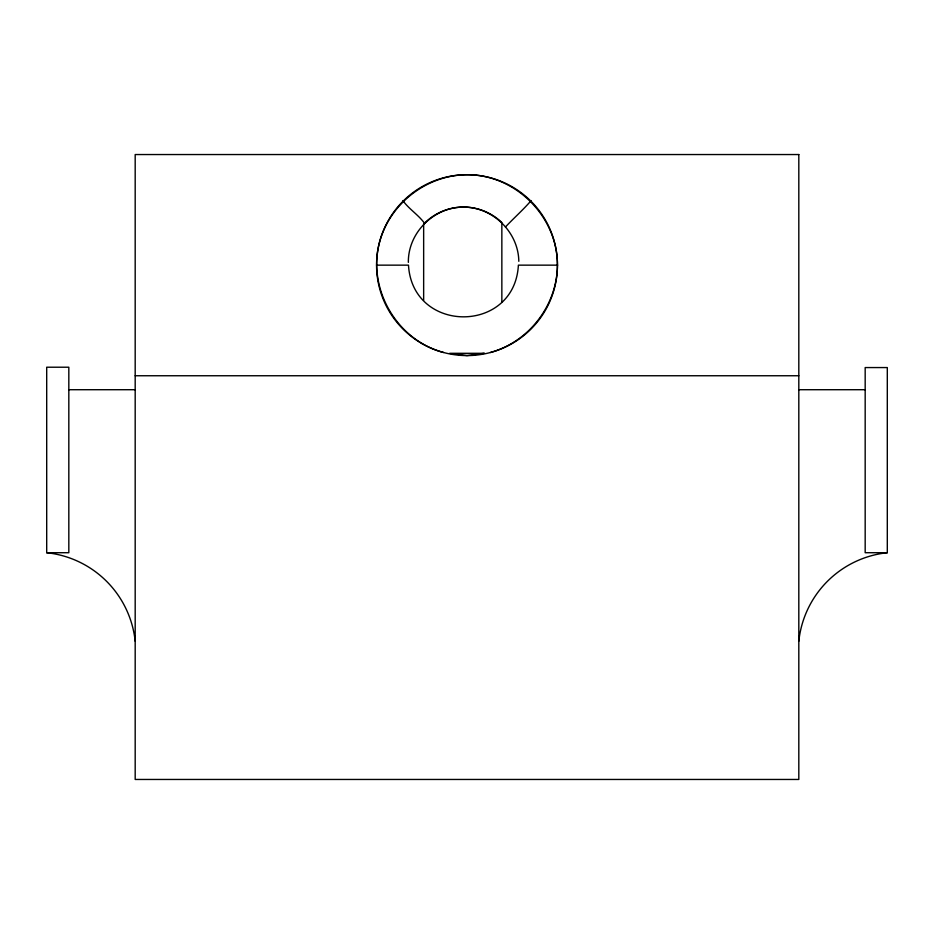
<?xml version="1.0" encoding="UTF-8"?>
<svg xmlns="http://www.w3.org/2000/svg" width="934" height="934" viewBox="0 0 934 934"><rect width="100%" height="100%" fill="white"/><g stroke="black" fill="none" stroke-linecap="round" stroke-linejoin="round"><path stroke-width="1.4" d="M408.356 262.361C407.924 233.15 433.329 207.523 462.435 207.103C492.02 206.332 518.417 231.714 518.814 261.31M443.592 352.503C396.763 340.268 366.828 288.408 379.648 241.743C390.214 203.18 427.025 174.938 467 174.716C515.405 174.413 557.738 216.746 557.435 265.151C557.213 305.126 528.959 341.937 490.408 352.503M531.107 200.635C523.122 209.917 513.782 218.077 505.434 227.009M376.507 265.151L408.485 265.151C412.524 334.022 514.669 334.092 518.382 265.151L557.621 265.151M135.185 375.748L798.815 375.748M68.824 389.712L135.185 389.712M798.815 389.712L865.176 389.712M46.7 552.718L68.824 552.718L68.824 367.214L46.7 367.214L46.7 552.718A99.541 99.541 0 0 1 135.185 641.203M887.3 552.718L865.176 552.718L865.176 367.564L887.3 367.564L887.3 552.718A99.541 99.541 0 0 0 798.815 641.203M424.561 223.343C418.49 214.867 408.975 209.146 402.893 200.635M501.85 301.951L501.85 222.525A55.304 55.304 0 0 0 423.651 224.067L423.651 300.339M484.267 353.309L467 355.585L449.733 353.309L484.267 353.309M798.815 154.542L135.185 154.542L135.185 779.458L798.815 779.458L798.815 154.542M421.783 343.467A90.435 90.435 0 0 0 557.435 265.151A90.435 90.435 0 0 0 421.783 186.823A90.435 90.435 0 0 0 421.783 343.467"/></g></svg>
